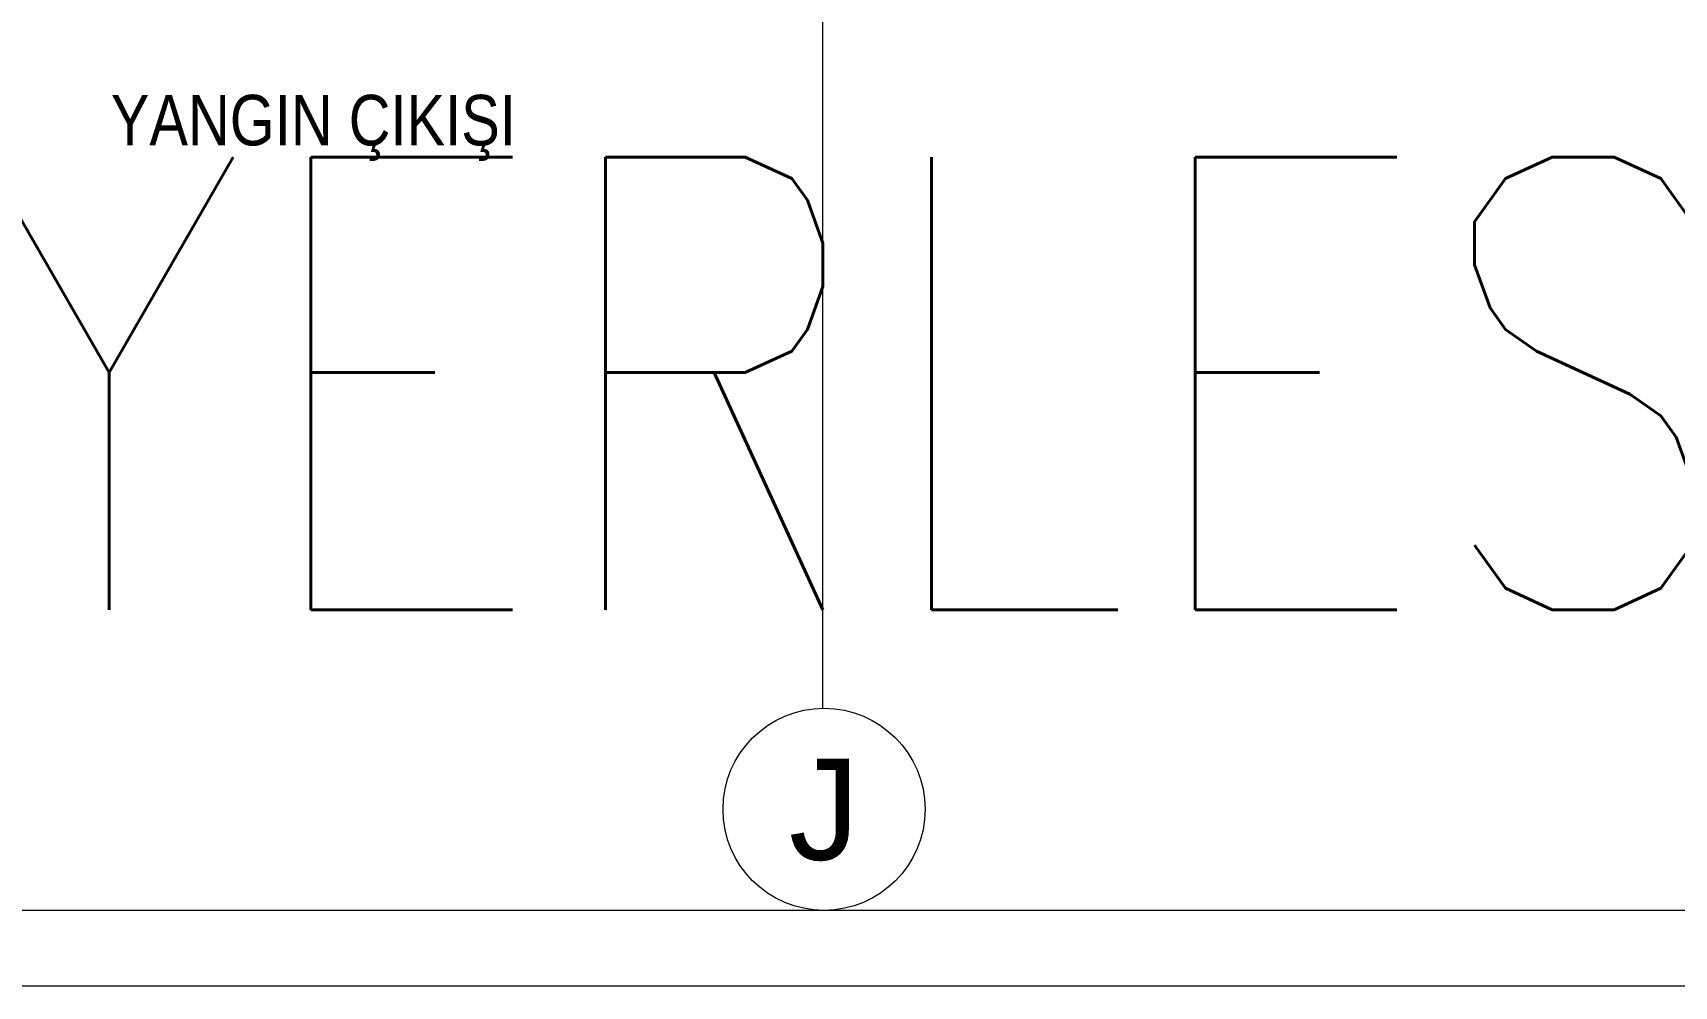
# Model space of a CAD drawing. Extents: x -1286 to 34975, y -230 to 6637.
# Drawn here: x 3484.5 to 3809.4, y 0 to 188.7 of the extents above; entities that cross this region are included whole.
import ezdxf
from ezdxf.enums import TextEntityAlignment as Align

# ---------------------------------------------------------------- set-up
doc = ezdxf.new("R2010")
doc.units = 0
doc.header["$LTSCALE"] = 20
doc.layers.get('0').update_dxf_attribs({"color": 9, "lineweight": 9})
for name, color, linetype, lineweight in [('21', 9, 'Continuous', 9), ('24', 9, 'Continuous', 9), ('E-YAZI', 7, 'Continuous', 30)]:
    doc.layers.add(name, color=color, linetype=linetype, lineweight=lineweight)
doc.styles.add('Arial', font='arial.ttf', dxfattribs={"height": 2.5})
doc.styles.add('E-YAZI', font='txttw.shx')
doc.styles.add('MuuM_TEXT-STANDART', font='ARIALN.TTF')

# ---------------------------------------------------------------- blocks, each defined once
blk = doc.blocks.new('0_aks')
at = {"linetype": 'Continuous'}
blk.add_circle((0, 0), 2, dxfattribs=at)
at = {"style": 'Arial'}
blk.add_attdef('AKS', text='', height=2, dxfattribs=at).set_placement((0, 0), align=Align.MIDDLE_CENTER)
blk = doc.blocks.new('p-aks_vw')
at = {"layer": '24', "ltscale": 2}
blk.add_lwpolyline([(3240, 40), (3240, -257.5)], dxfattribs=at)
at = {"layer": '24', "xscale": 10, "yscale": 10, "zscale": 10}
blk.add_blockref('0_aks', (3240.29, -277.5), dxfattribs=at).add_auto_attribs({'AKS': 'J'})

msp = doc.modelspace()

# ---------------------------------------------------------------- linework, layer by layer
at = {"color": 4}
for points in [[(6995, 0), (0, 0), (0, 4205), (6995, 4205)], [(80, 4190), (6455.06, 4190), (6455.06, 15), (80, 15)]]:
    msp.add_lwpolyline(points, close=True, dxfattribs=at)

# ---------------------------------------------------------------- block references
at = {"layer": '24'}
msp.add_blockref('p-aks_vw', (400.84, 312.5), dxfattribs=at)

# ---------------------------------------------------------------- texts
at = {"layer": '21', "insert": (3540.02, 169.86), "char_height": 10, "width": 671.3122, "attachment_point": 5, "style": 'MuuM_TEXT-STANDART'}
msp.add_mtext('YANGIN ÇIKIŞI', dxfattribs=at)
at = {"layer": 'E-YAZI', "color": 4, "style": 'E-YAZI', "width": 0.8}
msp.add_text('ZEMIN KAT IP KAMERA YERLESIM', height=89.6, dxfattribs=at).set_placement((2359.87, 74.5))

doc.saveas('drawing.dxf')
